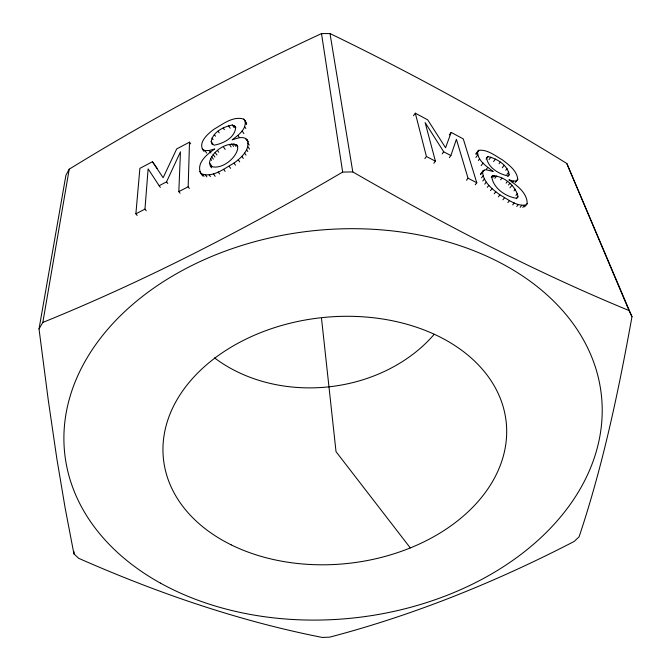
<?xml version="1.0" encoding="UTF-8"?>
<svg xmlns="http://www.w3.org/2000/svg" width="671" height="671" viewBox="0 0 671 671"><rect width="100%" height="100%" fill="white"/><g stroke="black" fill="none" stroke-linecap="round" stroke-linejoin="round"><path stroke-width="1.01" d="M189.398 188.467L188.165 186.781L189.507 142.16L176.691 148.928L163.137 177.714L152.426 161.745L139.887 168.371L135.877 213.823L137.152 215.458M180.071 193.282L178.83 191.612L180.457 151.814L166.551 181.858L159.144 185.716L148.123 168.849L144.961 209.126L146.228 210.769M477.668 151.285C476.964 160.453 486.878 166.5 493.227 171.499L485.77 169.679L483.154 170.761L482.608 171.994C483.229 182.252 492.355 189.214 499.945 194.884C507.905 199.212 516.636 206.785 526.198 204.898L527.205 203.59C527.205 192.787 516.863 185.414 508.886 179.794L513.5 181.095L516.494 180.893L517.794 179.224C516.813 170.459 508.769 164.789 502.302 159.807C495.114 155.739 487.456 149.289 478.742 150.321L475.773 153.734M202.231 148.954L204.898 150.547L209.184 150.522L214.728 148.979C207.264 153.969 195.714 163.321 200.872 173.47C212.271 178.587 224.391 168.371 234.036 163.087C241.032 157.811 251.063 149.398 246.903 139.568C242.919 135.542 236.67 138.587 232.191 139.845C238.104 135.324 246.878 129.218 244.99 120.663L243.791 119.144C233.231 115.714 222.847 124.169 214.116 129.159C207.716 133.873 196.913 143.091 204.001 151.453M73.927 553.86L65.196 508.308L56.8 458.444L48.295 400.277L39.019 328.949L65.926 175.19L69.23 169.167C150.598 119.086 234.85 73.818 321.51 33.584L329.998 33.55C411.097 72.787 490.132 116.158 566.794 163.464L631.981 316.678C618.587 390.967 603.095 465.087 579.107 536.775L574.225 541.422C496.28 581.765 414.586 614.871 329.62 637.165L322.323 637.45C238.247 620.91 156.98 592.82 78.675 558.306L73.927 553.86L74.162 551.78M39.019 328.949L42.818 322.449L69.23 169.167M234.716 126.014L235.571 128.673C233.927 138.301 223.015 143.519 214.284 145.162L211.944 144.139L211.172 141.489C212.908 131.91 223.636 126.693 232.351 125.016L234.716 126.014L235.856 127.708M211.566 167.792L210.367 166.098L209.461 162.835C211.231 151.981 226.303 141.422 236.695 144.902L237.87 146.614M449.335 157.618L450.878 155.58L456.397 139.308L468.039 178.209L476.796 182.78L475.202 184.81M476.796 182.78L463.284 138.914L451.172 132.422L445.561 147.746L427.704 119.841L415.307 113.189L413.47 115.739M492.304 175.928L491.751 176.85C493.336 188.392 505.775 196.67 516.511 198.289L517.978 196.762C515.991 185.758 503.292 175.458 492.304 175.928L491.264 177.245M424.869 158.599L426.429 156.494L415.307 113.189M449.31 134.913L451.172 132.422M433.852 163.279L435.42 161.191L425.146 122.6L443.724 151.805L450.878 155.58M442.189 153.86L443.724 151.805M477.484 151.956L478.742 150.321M476.066 154.489L477.333 152.845M475.848 157.484L477.752 155.018M478.348 160.503L479.631 158.859M466.454 180.256L468.039 178.209M486.064 159.069L487.968 156.628C497.01 158.608 507.645 164.932 509.188 174.804L507.897 176.423M481.149 165.636L483.07 163.162M489.05 159.53L490.946 157.098M480.562 174.083L483.154 170.761M480.528 174.653L482.608 171.994M483.187 171.315L484.227 169.989M486.441 169.117L487.733 167.473M493.554 161.56L495.458 159.136M481.51 177.849L483.078 175.852M482.801 180.977L484.378 178.964M499.056 163.724L500.323 162.114M484.722 184.148L486.307 182.143M491.784 177.429L493.353 175.45M493.554 177.085L494.854 175.441M502.302 167.716L504.215 165.309M487.28 187.36L488.874 185.355M494.829 178.343L496.783 175.886M505.766 170.258L507.05 168.647M490.476 190.614L492.069 188.61M500.6 179.769L501.9 178.134M506.89 174.527L508.811 172.111M494.192 193.818L495.794 191.814M506.085 183.124L507.385 181.497M498.335 196.888L499.945 194.884M508.475 184.97L509.784 183.342M512.199 182.705L513.5 181.095M509.985 187.737L511.948 185.297M515.202 182.504L517.794 179.224M502.898 199.799L504.508 197.811M513.969 190.832L515.286 189.205M507.863 202.567L509.474 200.579M515.907 195.454L517.492 193.5M516.385 198.725L517.978 196.762M512.686 204.898L514.305 202.91M516.779 206.483L518.398 204.504M520.151 207.331L521.77 205.368M522.801 207.456L524.412 205.494M524.596 206.861L527.205 203.59M509.188 174.804L507.872 175.945C498.838 173.999 487.951 167.691 486.592 157.735L487.968 156.628M631.981 316.678L629.012 310.53C533.63 271.269 442.114 223.401 352.803 171.935L342.655 172.061C246.198 228.803 146.563 280.293 42.818 322.449M135.877 213.823L144.961 209.126M178.83 191.612L188.165 186.781M426.429 156.494L435.42 161.191M210.367 166.098C220.516 170.627 236.234 158.733 237.786 148.19L236.695 144.902M410.3 547.913L336.02 451.658L321.518 318.356M159.144 185.716L160.377 187.36M152.426 161.745L154.816 164.957M166.551 181.858L167.784 183.502M199.715 171.474L200.931 173.16M200.872 173.47L202.701 176.003M205.653 175.156L206.869 176.859M202.852 174.703L204.068 176.389M209.184 174.854L210.409 176.548M213.37 173.781L215.19 176.339M189.507 142.16L190.681 143.804M209.461 162.835L211.86 166.215M204.898 150.547L206.668 153.055M210.392 158.683L211.591 160.369M218.192 171.944L219.643 173.999M211.55 156.603L213.336 159.136M213.152 154.515L214.93 157.048M223.653 169.335L225.104 171.399M209.184 150.522L210.954 153.047M215.165 152.485L216.943 155.018M229.155 166.274L230.598 168.337M211.172 141.489L212.925 143.997M217.555 150.539L218.738 152.233M211.961 137.991L213.118 139.66M223.443 146.907L225.213 149.448M214.284 134.527L215.441 136.205M234.036 163.087L235.471 165.158M238.272 159.782L239.706 161.862M218.067 131.172L219.216 132.85M229.381 144.374L231.143 146.924M223.225 128.002L224.374 129.679M233.894 143.72L235.655 146.278M241.87 156.377L243.296 158.457M231.814 143.812L233.575 146.37M244.613 153.072L246.031 155.152M246.601 149.767L247.784 151.503M228.484 125.678L230.203 128.203M247.775 146.504L249.537 149.105M232.351 125.016L234.07 127.549M237.928 135.433L239.086 137.136M246.903 139.568L248.647 142.151M245.586 138.419L246.752 140.138M248.077 143.317L249.251 145.045M242.147 131.013L243.875 133.579M244.705 126.76L245.854 128.463M155.387 165.804L157.081 168.337M244.99 120.663L246.693 123.212M243.791 119.144L244.932 120.847M245.452 122.835L246.593 124.546M566.794 163.464L629.012 310.53M329.998 33.55L352.803 171.935M321.51 33.584L342.655 172.061M434.238 334.275A145.649 117.693 -6.2 0 1 214.535 357.886M231.168 544.844A172.363 123.581 -6.2 0 0 505.38 446.869A172.363 123.581 -6.2 0 0 267.897 329.906A172.363 123.581 -6.2 0 0 231.168 544.844M160.377 583.082A269.91 194.657 -6.2 0 0 598.197 444.236A269.91 194.657 -6.2 0 0 240.612 245.854A269.91 194.657 -6.2 0 0 160.377 583.082"/></g></svg>
